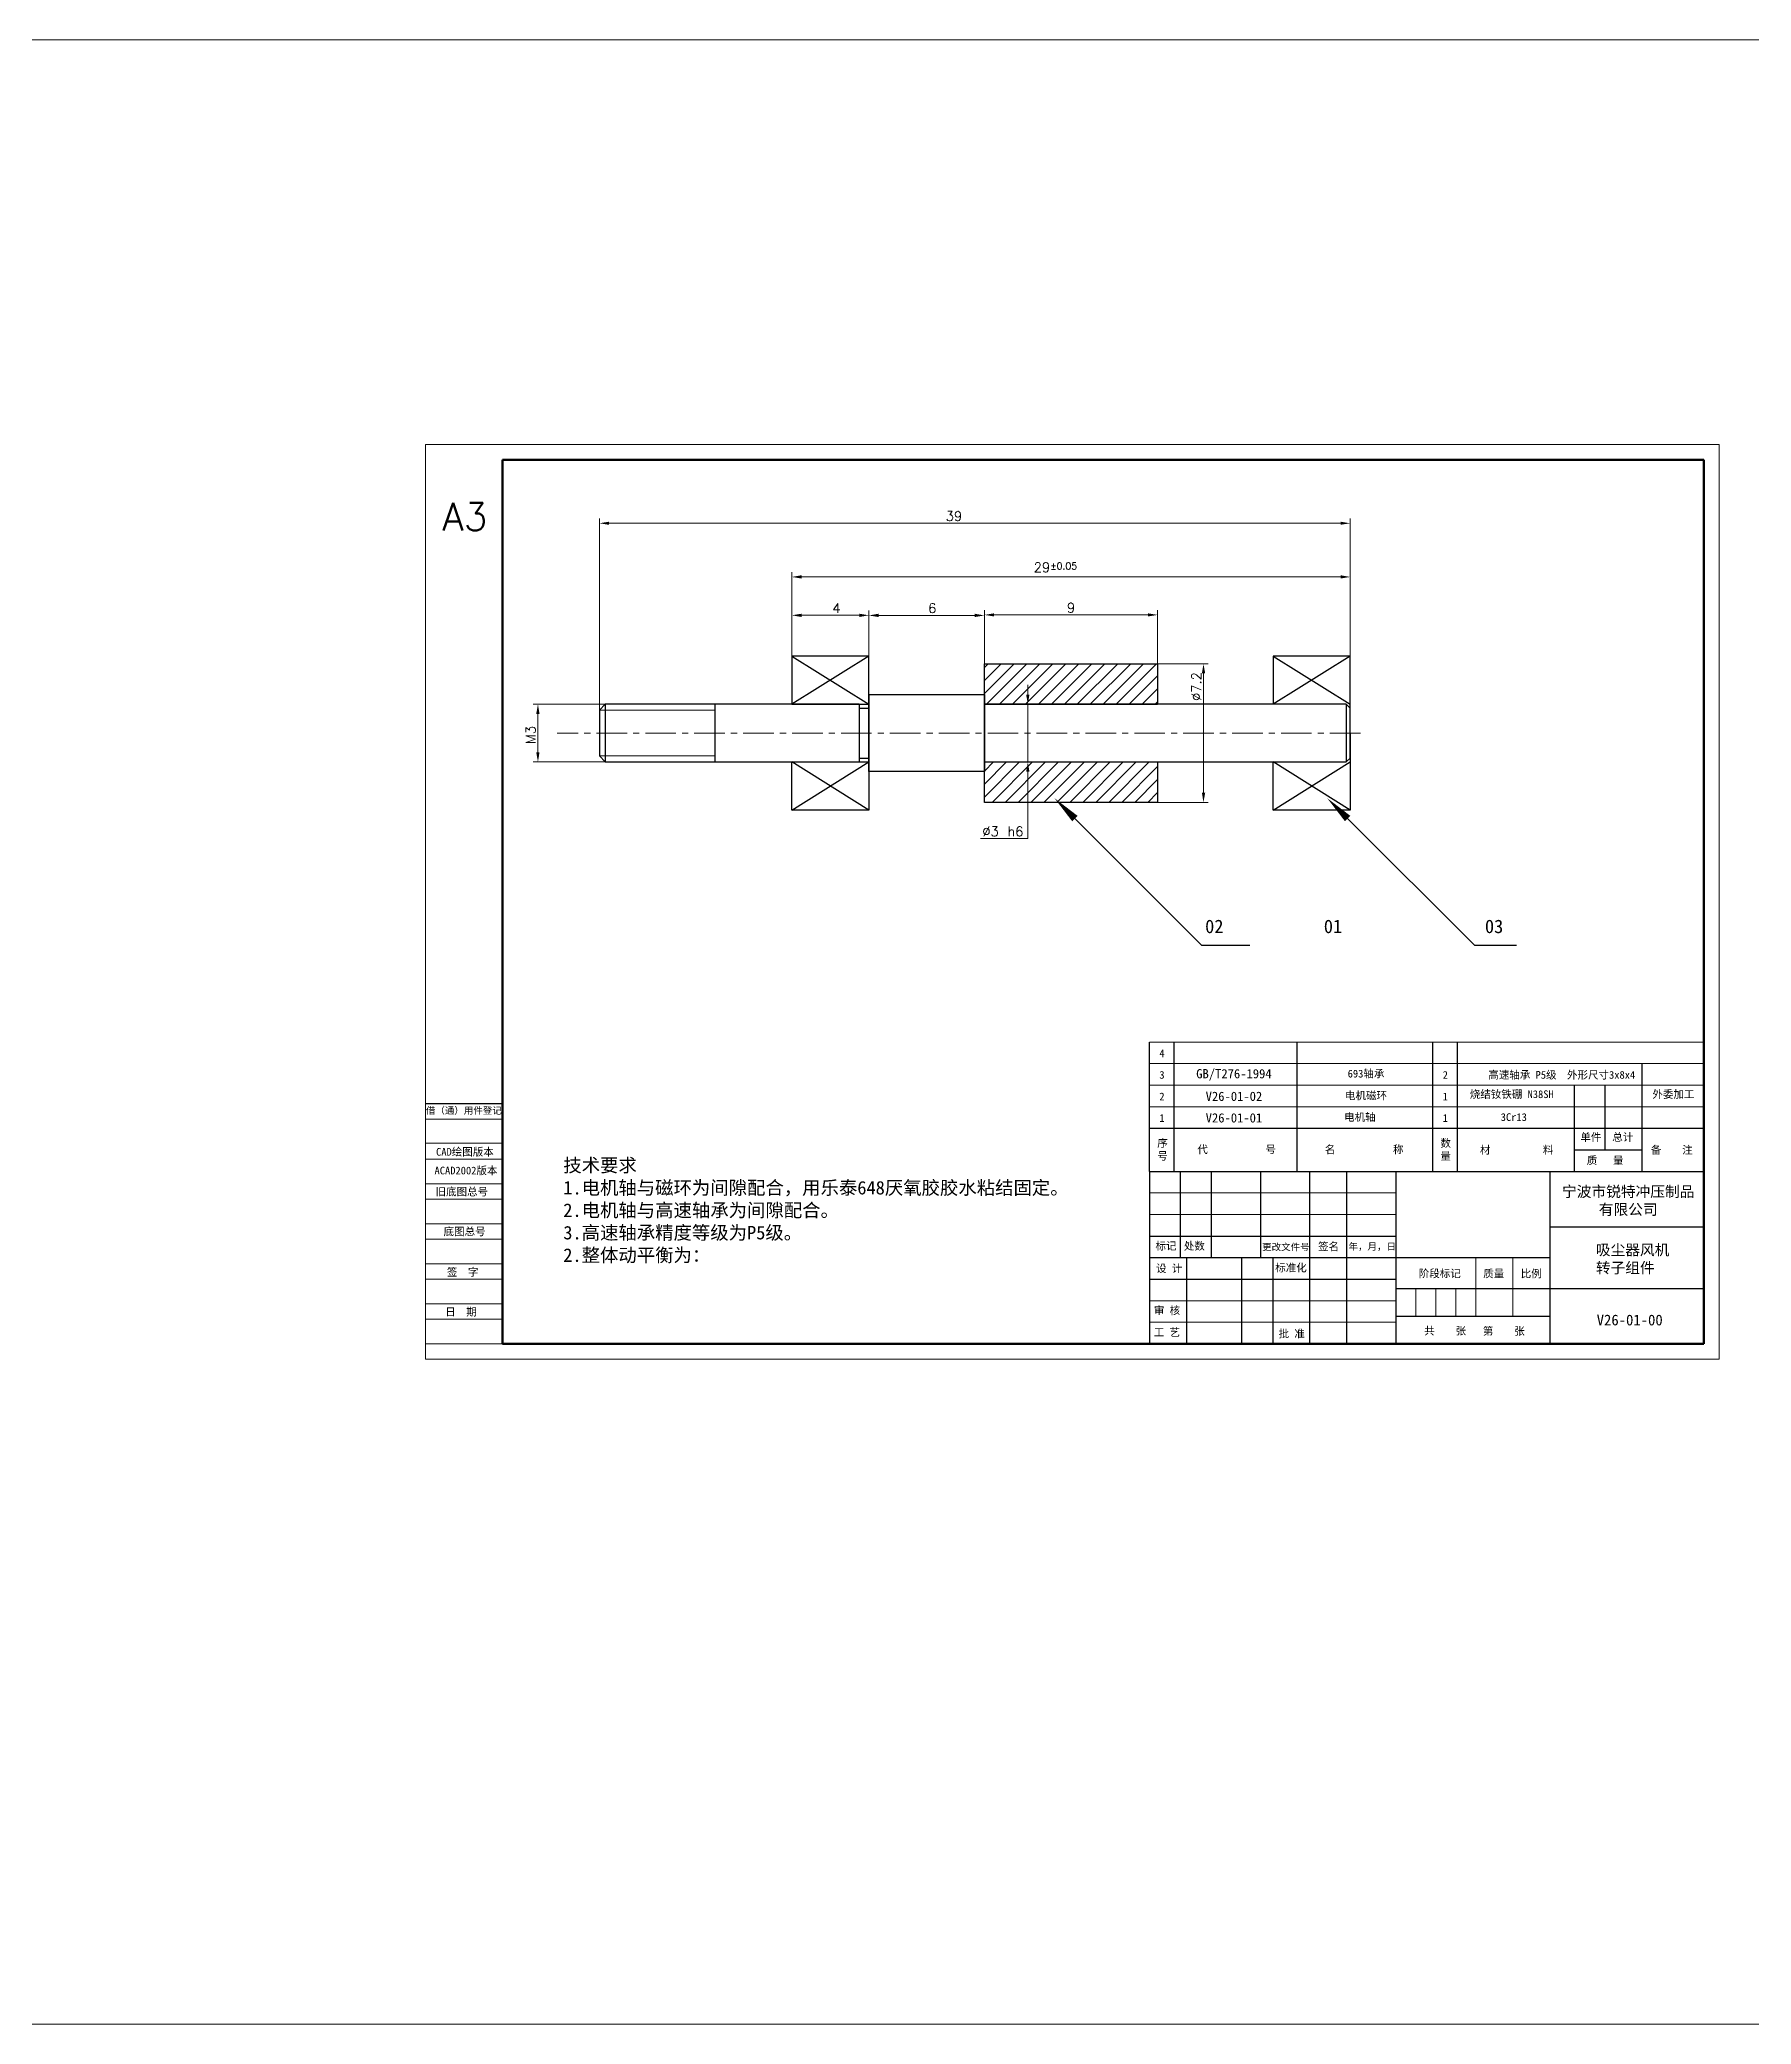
# Model space of a CAD drawing. Header units: millimetres. Extents: x 2517 to 6633, y 792 to 3241.
# Drawn here: x 3157.4 to 3246.3, y 1438 to 1541.1 of the extents above; entities that cross this region are included whole.
import ezdxf

# ---------------------------------------------------------------- set-up
doc = ezdxf.new("R2010")
doc.units = ezdxf.units.MM
doc.linetypes.add('CENTER', pattern=[50.8, 31.75, -6.35, 6.35, -6.35])
for name, color, linetype, lineweight in [('AM_5', 3, 'Continuous', 25), ('中心线', 1, 'CENTER', 9), ('填充', 3, 'Continuous', 9), ('实线', 7, 'Continuous', 25), ('尺寸标注', 2, 'Continuous', 9), ('引导线', 6, 'Continuous', 9), ('文本', 3, 'Continuous', 15), ('框格线', 8, 'Continuous', 20), ('粗实线', 9, 'Continuous', 50)]:
    doc.layers.add(name, color=color, linetype=linetype, lineweight=lineweight)
doc.styles.add('st', font='txt.shx')
doc.styles.get("Standard").update_dxf_attribs({"font": 'simfang.ttf'})
doc.dimstyles.new('st0.2', dxfattribs={"dimscale": 0.2, "dimtxt": 2.5, "dimasz": 2.5, "dimexe": 1.25, "dimexo": 0, "dimtad": 1, "dimtoh": 1, "dimdec": 3, "dimdsep": 46, "dimtxsty": 'st', "dimcen": 0, "dimclrd": 256, "dimclre": 256, "dimclrt": 256, "dimadec": 4, "dimazin": 2, "dimtfac": 1, "dimtdec": 3, "dimtmove": 0, "dimatfit": 1, "dimfxl": 0, "dimlwd": -1, "dimlwe": -1, "dimarcsym": 0})

# ---------------------------------------------------------------- blocks, each defined once
blk = doc.blocks.new('*D113')
at = {"layer": 'Defpoints', "color": 0, "ltscale": 0.2, "transparency": 16777216}
for p in [(3220.02, 1506.61), (3208.73, 1503.61), (3220.75, 1503.61)]:
    blk.add_point(p, dxfattribs=at)
at = {"layer": '尺寸标注', "ltscale": 0.2, "transparency": 16777216}
for p, q in [((3208.73, 1507.11), (3208.73, 1507.61)), ((3220.02, 1506.61), (3208.48, 1506.61)), ((3208.73, 1506.61), (3208.73, 1503.61)), ((3220.75, 1503.61), (3208.48, 1503.61)), ((3208.73, 1503.11), (3208.73, 1499.63)), ((3208.73, 1499.63), (3206.27, 1499.63))]:
    blk.add_line(p, q, dxfattribs=at)
for points in [[(3208.64, 1507.11), (3208.81, 1507.11), (3208.73, 1506.61)], [(3208.64, 1503.11), (3208.81, 1503.11), (3208.73, 1503.61)]]:
    blk.add_solid(points, dxfattribs=at)
at = {"layer": '尺寸标注', "ltscale": 0.2, "transparency": 16777216, "insert": (3207.43, 1500), "char_height": 0.5, "attachment_point": 5, "style": 'st'}
blk.add_mtext('%%c3{}{\\C2; h6}', dxfattribs=at)
blk = doc.blocks.new('*D117')
at = {"layer": 'Defpoints', "color": 0, "ltscale": 0.2, "transparency": 16777216}
for p in [(3215.47, 1511.25), (3206.47, 1508.71), (3215.47, 1508.71)]:
    blk.add_point(p, dxfattribs=at)
at = {"layer": '尺寸标注', "ltscale": 0.2, "transparency": 16777216}
for p, q in [((3206.47, 1508.71), (3206.47, 1511.5)), ((3215.47, 1508.71), (3215.47, 1511.5)), ((3206.97, 1511.25), (3214.97, 1511.25))]:
    blk.add_line(p, q, dxfattribs=at)
for points in [[(3206.97, 1511.33), (3206.97, 1511.17), (3206.47, 1511.25)], [(3214.97, 1511.33), (3214.97, 1511.17), (3215.47, 1511.25)]]:
    blk.add_solid(points, dxfattribs=at)
at = {"layer": '尺寸标注', "ltscale": 0.2, "transparency": 16777216, "insert": (3210.97, 1511.62), "char_height": 0.5, "attachment_point": 5, "style": 'st'}
blk.add_mtext('9', dxfattribs=at)
blk = doc.blocks.new('*D118')
at = {"layer": 'Defpoints', "color": 0, "ltscale": 0.2, "transparency": 16777216}
for p in [(3215.47, 1508.71), (3217.85, 1508.71), (3215.47, 1501.51)]:
    blk.add_point(p, dxfattribs=at)
at = {"layer": '尺寸标注', "ltscale": 0.2, "transparency": 16777216}
for p, q in [((3215.47, 1508.71), (3218.1, 1508.71)), ((3217.85, 1502.01), (3217.85, 1508.21)), ((3215.47, 1501.51), (3218.1, 1501.51))]:
    blk.add_line(p, q, dxfattribs=at)
for points in [[(3217.77, 1508.21), (3217.94, 1508.21), (3217.85, 1508.71)], [(3217.77, 1502.01), (3217.94, 1502.01), (3217.85, 1501.51)]]:
    blk.add_solid(points, dxfattribs=at)
at = {"layer": '尺寸标注', "ltscale": 0.2, "transparency": 16777216, "insert": (3217.48, 1507.53), "char_height": 0.5, "attachment_point": 5, "rotation": 90, "style": 'st'}
blk.add_mtext('%%c7.2', dxfattribs=at)
blk = doc.blocks.new('*D119')
at = {"layer": 'Defpoints', "color": 0, "ltscale": 0.2, "transparency": 16777216}
for p in [(3206.47, 1511.22), (3206.47, 1508.71), (3200.47, 1507.11)]:
    blk.add_point(p, dxfattribs=at)
at = {"layer": '尺寸标注', "ltscale": 0.2, "transparency": 16777216}
for p, q in [((3200.47, 1507.11), (3200.47, 1511.47)), ((3206.47, 1508.71), (3206.47, 1511.47)), ((3200.97, 1511.22), (3205.97, 1511.22))]:
    blk.add_line(p, q, dxfattribs=at)
for points in [[(3200.97, 1511.31), (3200.97, 1511.14), (3200.47, 1511.22)], [(3205.97, 1511.31), (3205.97, 1511.14), (3206.47, 1511.22)]]:
    blk.add_solid(points, dxfattribs=at)
at = {"layer": '尺寸标注', "ltscale": 0.2, "transparency": 16777216, "insert": (3203.76, 1511.6), "char_height": 0.5, "attachment_point": 5, "style": 'st'}
blk.add_mtext('6', dxfattribs=at)
blk = doc.blocks.new('*D120')
at = {"layer": 'Defpoints', "color": 0, "ltscale": 0.2, "transparency": 16777216}
for p in [(3186.47, 1516.01), (3225.47, 1509.11), (3186.47, 1506.3)]:
    blk.add_point(p, dxfattribs=at)
at = {"layer": '尺寸标注', "ltscale": 0.2, "transparency": 16777216}
for p, q in [((3186.47, 1506.3), (3186.47, 1516.26)), ((3224.97, 1516.01), (3186.97, 1516.01)), ((3225.47, 1509.11), (3225.47, 1516.26))]:
    blk.add_line(p, q, dxfattribs=at)
for points in [[(3186.97, 1516.09), (3186.97, 1515.93), (3186.47, 1516.01)], [(3224.97, 1516.09), (3224.97, 1515.93), (3225.47, 1516.01)]]:
    blk.add_solid(points, dxfattribs=at)
at = {"layer": '尺寸标注', "ltscale": 0.2, "transparency": 16777216, "insert": (3204.89, 1516.38), "char_height": 0.5, "attachment_point": 5, "style": 'st'}
blk.add_mtext('39', dxfattribs=at)
blk = doc.blocks.new('*D121')
at = {"layer": 'Defpoints', "color": 0, "ltscale": 0.2, "transparency": 16777216}
for p in [(3200.47, 1511.23), (3196.47, 1509.11), (3200.47, 1509.11)]:
    blk.add_point(p, dxfattribs=at)
at = {"layer": '尺寸标注', "ltscale": 0.2, "transparency": 16777216}
for p, q in [((3196.47, 1509.11), (3196.47, 1511.48)), ((3200.47, 1509.11), (3200.47, 1511.48)), ((3196.97, 1511.23), (3199.97, 1511.23))]:
    blk.add_line(p, q, dxfattribs=at)
for points in [[(3196.97, 1511.31), (3196.97, 1511.14), (3196.47, 1511.23)], [(3199.97, 1511.31), (3199.97, 1511.14), (3200.47, 1511.23)]]:
    blk.add_solid(points, dxfattribs=at)
at = {"layer": '尺寸标注', "ltscale": 0.2, "transparency": 16777216, "insert": (3198.79, 1511.6), "char_height": 0.5, "attachment_point": 5, "style": 'st'}
blk.add_mtext('4', dxfattribs=at)
blk = doc.blocks.new('*D122')
at = {"layer": 'Defpoints', "color": 0, "ltscale": 0.2, "transparency": 16777216}
for p in [(3186.78, 1506.61), (3183.28, 1503.61), (3186.78, 1503.61)]:
    blk.add_point(p, dxfattribs=at)
at = {"layer": '尺寸标注', "ltscale": 0.2, "transparency": 16777216}
for p, q in [((3186.78, 1506.61), (3183.03, 1506.61)), ((3183.28, 1506.11), (3183.28, 1504.11)), ((3186.78, 1503.61), (3183.03, 1503.61))]:
    blk.add_line(p, q, dxfattribs=at)
for points in [[(3183.19, 1506.11), (3183.36, 1506.11), (3183.28, 1506.61)], [(3183.19, 1504.11), (3183.36, 1504.11), (3183.28, 1503.61)]]:
    blk.add_solid(points, dxfattribs=at)
at = {"layer": '尺寸标注', "ltscale": 0.2, "transparency": 16777216, "insert": (3182.9, 1505.01), "char_height": 0.5, "attachment_point": 5, "rotation": 90, "style": 'st'}
blk.add_mtext('M3', dxfattribs=at)
blk = doc.blocks.new('*S511')
at = {"layer": 'AM_5', "color": 3, "ltscale": 0.2}
for p, q in [((3217.77, 1494.07), (3211.17, 1500.67)), ((3220.26, 1494.07), (3217.77, 1494.07))]:
    blk.add_line(p, q, dxfattribs=at)
at = {"layer": 'AM_5', "color": 3, "linetype": 'Continuous', "ltscale": 0.2}
blk.add_trace([(3211.31, 1500.81), (3211.03, 1500.53), (3210.11, 1501.73)], dxfattribs=at)
blk = doc.blocks.new('*S512')
at = {"layer": 'AM_5', "color": 3, "ltscale": 0.2}
for p, q in [((3231.94, 1494.07), (3225.34, 1500.67)), ((3234.11, 1494.07), (3231.94, 1494.07))]:
    blk.add_line(p, q, dxfattribs=at)
at = {"layer": 'AM_5', "color": 3, "linetype": 'Continuous', "ltscale": 0.2}
blk.add_trace([(3225.48, 1500.81), (3225.2, 1500.53), (3224.28, 1501.73)], dxfattribs=at)
blk = doc.blocks.new('*D411')
at = {"layer": 'Defpoints', "color": 0, "ltscale": 0.2, "transparency": 16777216}
for p in [(3225.47, 1513.22), (3196.47, 1509.11), (3225.47, 1509.11)]:
    blk.add_point(p, dxfattribs=at)
at = {"layer": '尺寸标注', "ltscale": 0.2, "transparency": 16777216}
for p, q in [((3196.47, 1509.11), (3196.47, 1513.47)), ((3196.97, 1513.22), (3224.97, 1513.22)), ((3225.47, 1509.11), (3225.47, 1513.47))]:
    blk.add_line(p, q, dxfattribs=at)
for points in [[(3196.97, 1513.31), (3196.97, 1513.14), (3196.47, 1513.22)], [(3224.97, 1513.31), (3224.97, 1513.14), (3225.47, 1513.22)]]:
    blk.add_solid(points, dxfattribs=at)
at = {"layer": '尺寸标注', "ltscale": 0.2, "transparency": 16777216, "insert": (3210.16, 1513.72), "char_height": 0.5, "attachment_point": 5, "style": 'st'}
blk.add_mtext('29{}{\\A0;{\\H1.5x;}{\\A2;\\H0.71x;\\C3;%%p0.05}}', dxfattribs=at)

msp = doc.modelspace()

# ---------------------------------------------------------------- hatches: boundary and pattern name
at = {"layer": '填充', "ltscale": 0.2}
h = msp.add_hatch(dxfattribs=at)
h.set_pattern_fill('LINE', color=256, scale=0.15, angle=45)
h.set_pattern_definition([(45, (100.9888, 270.0336), (-0.336759605, 0.336759605), [])])
h.paths.add_polyline_path([(3215.4679, 1508.7118), (3206.4679, 1508.7118), (3206.4679, 1506.6118), (3215.4679, 1506.6118)])
h.paths.add_polyline_path([(3215.4679, 1503.6118), (3206.4679, 1503.6118), (3206.4679, 1501.5118), (3215.4679, 1501.5118)])

# ---------------------------------------------------------------- linework, layer by layer
at = {"layer": '中心线', "ltscale": 0.05}
msp.add_line((3226.0099, 1505.1118), (3184.2767, 1505.1118), dxfattribs=at)
at = {"layer": '填充', "ltscale": 0.2}
for p, q in [((3186.4679, 1506.3031), (3192.4679, 1506.3031)), ((3186.4679, 1503.9205), (3192.4679, 1503.9205))]:
    msp.add_line(p, q, dxfattribs=at)
at = {"layer": '实线', "ltscale": 0.2}
for p, q in [((3200.4679, 1509.1118), (3196.4679, 1509.1118)), ((3196.4679, 1509.1118), (3196.4679, 1506.6118)), ((3196.4679, 1509.1118), (3200.4679, 1506.6118)), ((3200.4679, 1509.1118), (3196.4679, 1506.6118)), ((3200.4679, 1505.1118), (3200.4679, 1509.1118)), ((3206.4679, 1505.1118), (3206.4679, 1508.7118)), ((3206.4679, 1508.7118), (3215.4679, 1508.7118)), ((3215.4679, 1508.7118), (3215.4679, 1506.6118)), ((3225.4679, 1509.1118), (3221.4679, 1509.1118)), ((3221.4679, 1509.1118), (3221.4679, 1506.6118)), ((3221.4679, 1509.1118), (3225.4679, 1506.6118)), ((3225.4679, 1509.1118), (3221.4679, 1506.6118)), ((3225.4679, 1505.1118), (3225.4679, 1509.1118)), ((3186.7766, 1506.6118), (3186.4679, 1506.3031)), ((3186.4679, 1506.3031), (3186.4679, 1503.9205)), ((3199.9679, 1506.6118), (3186.7766, 1506.6118)), ((3186.7766, 1506.6118), (3186.7766, 1503.6118)), ((3192.4679, 1506.6118), (3192.4679, 1503.6118)), ((3196.4679, 1506.6118), (3200.4679, 1506.6118)), ((3199.9679, 1506.6118), (3199.9679, 1503.6118)), ((3199.9679, 1506.6118), (3199.9679, 1506.4118)), ((3199.9679, 1506.4118), (3200.4679, 1506.4118)), ((3200.4679, 1507.1118), (3200.4679, 1505.1118)), ((3200.4679, 1507.1118), (3206.4679, 1507.1118)), ((3206.4679, 1507.1118), (3206.4679, 1503.1118)), ((3225.2679, 1506.6118), (3206.4679, 1506.6118)), ((3206.4679, 1506.6118), (3215.4679, 1506.6118)), ((3225.2679, 1506.6118), (3225.4679, 1506.4118)), ((3225.2679, 1506.6118), (3225.2679, 1503.6118)), ((3225.4679, 1505.1118), (3225.4679, 1506.4118)), ((3200.4679, 1503.1118), (3200.4679, 1505.1118)), ((3200.4679, 1505.1118), (3200.4679, 1501.1118)), ((3206.4679, 1501.5118), (3206.4679, 1505.1118)), ((3225.4679, 1503.8118), (3225.4679, 1505.1118)), ((3225.4679, 1505.1118), (3225.4679, 1501.1118)), ((3186.7766, 1503.6118), (3186.4679, 1503.9205)), ((3186.7766, 1503.6118), (3199.9679, 1503.6118)), ((3196.4679, 1501.1118), (3196.4679, 1503.6118)), ((3196.4679, 1503.6118), (3200.4679, 1503.6118)), ((3196.4679, 1501.1118), (3200.4679, 1503.6118)), ((3200.4679, 1501.1118), (3196.4679, 1503.6118)), ((3199.9679, 1503.8118), (3200.4679, 1503.8118)), ((3206.4679, 1503.6118), (3225.2679, 1503.6118)), ((3206.4679, 1503.6118), (3215.4679, 1503.6118)), ((3215.4679, 1503.6118), (3215.4679, 1501.5118)), ((3221.4679, 1501.1118), (3221.4679, 1503.6118)), ((3221.4679, 1501.1118), (3225.4679, 1503.6118)), ((3225.4679, 1501.1118), (3221.4679, 1503.6118)), ((3225.2679, 1503.6118), (3225.4679, 1503.8118)), ((3206.4679, 1503.1118), (3200.4679, 1503.1118)), ((3215.4679, 1501.5118), (3206.4679, 1501.5118)), ((3200.4679, 1501.1118), (3196.4679, 1501.1118)), ((3225.4679, 1501.1118), (3221.4679, 1501.1118))]:
    msp.add_line(p, q, dxfattribs=at)
at = {"layer": '实线'}
for p, q in [((3215.0428, 1482.3412), (3215.0428, 1489.0612)), ((3216.3228, 1482.3412), (3216.3228, 1489.0612)), ((3222.7228, 1482.3412), (3222.7228, 1489.0612)), ((3229.7628, 1482.3412), (3229.7628, 1489.0612)), ((3231.0428, 1482.3412), (3231.0428, 1489.0612)), ((3240.6428, 1482.3412), (3240.6428, 1487.9412)), ((3237.1228, 1482.3412), (3237.1228, 1486.8212)), ((3238.7228, 1483.4612), (3238.7228, 1486.8212)), ((3177.4428, 1485.8612), (3181.4428, 1485.8612)), ((3215.0428, 1484.5812), (3243.8428, 1484.5812)), ((3237.1228, 1483.4612), (3240.6428, 1483.4612)), ((3181.4428, 1473.3812), (3181.4428, 1482.3412)), ((3181.4428, 1482.3412), (3181.4428, 1473.3812)), ((3215.0428, 1482.3412), (3243.8428, 1482.3412)), ((3215.0458, 1482.3412), (3215.0458, 1473.3812)), ((3216.6458, 1482.3412), (3216.6458, 1477.8612)), ((3218.2458, 1482.3412), (3218.2458, 1477.8612)), ((3220.8058, 1482.3412), (3220.8058, 1477.8612)), ((3223.3658, 1482.3412), (3223.3658, 1473.3812)), ((3225.2858, 1482.3412), (3225.2858, 1473.3812)), ((3227.8458, 1482.3412), (3227.8458, 1473.3812)), ((3235.8428, 1482.3412), (3235.8428, 1473.3812)), ((3215.0428, 1478.9812), (3227.8458, 1478.9812)), ((3235.8428, 1479.4612), (3243.8428, 1479.4612)), ((3215.0428, 1477.8612), (3227.8458, 1477.8612)), ((3216.9658, 1477.8612), (3216.9658, 1473.3812)), ((3219.8288, 1477.8612), (3219.8288, 1473.3812)), ((3221.4458, 1477.8612), (3221.4458, 1473.3812)), ((3227.8458, 1477.8612), (3235.8428, 1477.8612)), ((3215.0428, 1476.7412), (3227.8458, 1476.7412)), ((3227.8458, 1476.2612), (3243.8428, 1476.2612)), ((3227.8458, 1474.8212), (3235.8428, 1474.8212)), ((3215.0428, 1473.3812), (3243.8428, 1473.3812))]:
    msp.add_line(p, q, dxfattribs=at)
at = {"layer": '尺寸标注', "ltscale": 0.2}
for p, q in [((3054.3981, 1541.131), (3645.4033, 1541.131)), ((3054.3981, 1438.0325), (3645.4033, 1438.0325))]:
    msp.add_line(p, q, dxfattribs=at)
at = {"layer": '引导线'}
for p, q in [((3177.4428, 1520.1012), (3244.6428, 1520.1012)), ((3177.4428, 1472.5812), (3177.4428, 1520.1012)), ((3244.6428, 1472.5812), (3244.6428, 1520.1012)), ((3215.0428, 1489.0612), (3243.8428, 1489.0612)), ((3215.0428, 1487.9412), (3243.8428, 1487.9412)), ((3215.0428, 1486.8212), (3243.8428, 1486.8212)), ((3215.0428, 1485.7012), (3243.8428, 1485.7012)), ((3181.4428, 1485.0612), (3177.4428, 1485.0612)), ((3181.4428, 1483.8069), (3177.4428, 1483.8069)), ((3181.4428, 1482.9812), (3177.4428, 1482.9812)), ((3181.4428, 1481.7012), (3177.4428, 1481.7012)), ((3181.4428, 1480.9012), (3177.4428, 1480.9012)), ((3215.0428, 1481.2212), (3227.8458, 1481.2212)), ((3181.4428, 1479.6212), (3177.4428, 1479.6212)), ((3215.0428, 1480.1012), (3227.8458, 1480.1012)), ((3181.4428, 1478.8212), (3177.4428, 1478.8212)), ((3181.4428, 1477.5412), (3177.4428, 1477.5412)), ((3181.4428, 1476.7412), (3177.4428, 1476.7412)), ((3181.4428, 1475.4612), (3177.4428, 1475.4612)), ((3215.0428, 1475.6212), (3227.8458, 1475.6212)), ((3181.4428, 1474.6612), (3177.4428, 1474.6612)), ((3215.0428, 1474.5012), (3227.8458, 1474.5012)), ((3181.4428, 1473.3812), (3177.4428, 1473.3812)), ((3177.4428, 1472.5812), (3244.6428, 1472.5812))]:
    msp.add_line(p, q, dxfattribs=at)
at = {"layer": '文本', "ltscale": 0.2}
for p, q in [((3232.0028, 1477.8612), (3232.0028, 1474.8212)), ((3233.9228, 1477.8612), (3233.9228, 1474.8212)), ((3228.8828, 1476.2612), (3228.8828, 1474.8212)), ((3229.9228, 1476.2612), (3229.9228, 1474.8212)), ((3230.9628, 1476.2612), (3230.9628, 1474.8212))]:
    msp.add_line(p, q, dxfattribs=at)
at = {"layer": '粗实线'}
for p, q in [((3181.4428, 1473.3812), (3181.4428, 1519.3012)), ((3181.4428, 1519.3012), (3243.8428, 1519.3012)), ((3243.8428, 1473.3812), (3243.8428, 1519.3012)), ((3181.4428, 1473.3812), (3243.8428, 1473.3812))]:
    msp.add_line(p, q, dxfattribs=at)

# ---------------------------------------------------------------- block references
at = {"layer": 'AM_5', "ltscale": 0.1}
for name in ['*S511', '*S512']:
    msp.add_blockref(name, (0, 0), dxfattribs=at)

# ---------------------------------------------------------------- texts
at = {"layer": '实线', "ltscale": 0.2, "insert": (3178.3135, 1517.0701), "char_height": 1.44, "width": 4, "attachment_point": 1, "style": 'st'}
msp.add_mtext('A3', dxfattribs=at)
at = {"layer": '实线', "attachment_point": 5}
for s, insert, char_height, width in [('02', (3218.414, 1495.0632), 0.7, 7.8742), ('01', (3224.579, 1495.0632), 0.7, 7.8742), ('03', (3232.9487, 1495.0632), 0.7, 7.8742), ('宁波市锐特冲压制品\\P有限公司', (3239.9158, 1480.7985), 0.56, 10.108768), ('  吸尘器风机\\P转子组件', (3239.7628, 1477.7688), 0.56, 10.108768), ('V26-01-00', (3239.9929, 1474.6172), 0.56, 7.3604)]:
    msp.add_mtext(s, dxfattribs=dict(at, insert=insert, char_height=char_height, width=width))
at = {"layer": '文本', "ltscale": 0.2, "attachment_point": 5}
for s, insert, char_height, width in [('借（通）用件登记', (3179.4288, 1485.4782), 0.352, 8.180576), ('CAD绘图版本', (3179.4857, 1483.3324), 0.4, 12.127523), ('ACAD2002版本', (3179.5405, 1482.361), 0.4, 9.361523), ('旧底图总号', (3179.324, 1481.2628), 0.4, 10.590149), ('底图总号', (3179.467, 1479.1936), 0.4, 2.321856), ('标记', (3215.9043, 1478.4466), 0.4, 2.321856), ('处数', (3217.3795, 1478.4431), 0.4, 2.321856), ('更改文件号', (3222.131, 1478.3901), 0.352, 5.150107), ('签名', (3224.3494, 1478.4156), 0.4, 2.321856), ('年，月，日', (3226.6202, 1478.4122), 0.352, 2.970715), ('设 计', (3216.0679, 1477.2756), 0.4, 2.321856), ('标准化', (3222.3982, 1477.312), 0.4, 2.321856), ('签  字', (3179.3693, 1477.0879), 0.4, 2.321856), ('阶段标记', (3230.1271, 1477.0152), 0.4, 2.321856), ('质量', (3232.9292, 1477.0059), 0.4, 2.321856), ('比例', (3234.8766, 1477.0059), 0.4, 2.321856), ('审 核', (3215.9586, 1475.0931), 0.4, 2.321856), ('日  期', (3179.28, 1475.0179), 0.4, 2.321856), ('共    张', (3230.404, 1474.0341), 0.4, 2.321856), ('工 艺', (3215.9522, 1473.9655), 0.4, 2.321856), ('批 准', (3222.4346, 1473.8909), 0.4, 2.321856), ('第    张', (3233.4546, 1474.0197), 0.4, 2.321856)]:
    msp.add_mtext(s, dxfattribs=dict(at, insert=insert, char_height=char_height, width=width))
at = {"layer": '文本', "insert": (3184.5955, 1480.2868), "char_height": 0.7, "width": 27.74324, "attachment_point": 4}
msp.add_mtext('技术要求\\P1.电机轴与磁环为间隙配合，用乐泰648厌氧胶胶水粘结固定。\\P2.电机轴与高速轴承为间隙配合。\\P3.高速轴承精度等级为P5级。\\P2.整体动平衡为：', dxfattribs=at)
at = {"layer": '框格线', "color": 3, "attachment_point": 5}
for s, insert, char_height, width in [('4', (3215.6955, 1488.4713), 0.4, 1.154156), ('3', (3215.6955, 1487.3513), 0.4, 1.154156), ('GB/T276-1994', (3219.434, 1487.3574), 0.48, 5.966783), ('693轴承         ', (3226.2952, 1487.3951), 0.4, 6.932338), ('2', (3230.4155, 1487.3513), 0.4, 1.154156), ('高速轴承 P5级  外形尺寸3x8x4', (3236.4638, 1487.3299), 0.4, 9.877535), ('2', (3215.6955, 1486.2313), 0.4, 1.154156), ('V26-01-02', (3219.434, 1486.2374), 0.48, 5.966783), ('电机磁环        ', (3226.2952, 1486.2579), 0.4, 6.932338), ('1', (3230.4155, 1486.2313), 0.4, 1.154156), ('烧结钕铁硼 N38SH', (3233.8677, 1486.3263), 0.4, 6.932338), ('外委加工', (3242.2649, 1486.3263), 0.4, 6.932338), ('1', (3215.6955, 1485.1113), 0.4, 1.154156), ('V26-01-01', (3219.434, 1485.1174), 0.48, 5.966783), ('电机轴         ', (3225.9752, 1485.1379), 0.4, 6.932338), ('1', (3230.4155, 1485.1113), 0.4, 1.154156), ('3Cr13', (3233.9721, 1485.1566), 0.4, 6.932338), ('序\\P号', (3215.7242, 1483.4559), 0.4, 17.330992), ('代           号', (3219.5752, 1483.4559), 0.4, 17.330992), ('名           称', (3226.1975, 1483.4559), 0.4, 17.330992), ('数\\P量', (3230.4328, 1483.4559), 0.4, 17.330992), ('材          料', (3234.122, 1483.4328), 0.4, 17.330992), ('单件', (3237.9744, 1484.097), 0.4, 17.330992), ('总计', (3239.6324, 1484.097), 0.4, 17.330992), ('备    注', (3242.1753, 1483.4328), 0.4, 17.330992), ('质   量', (3238.7146, 1482.8914), 0.4, 17.330992)]:
    msp.add_mtext(s, dxfattribs=dict(at, insert=insert, char_height=char_height, width=width))

# ---------------------------------------------------------------- dimensions: what is measured, and where the dimension line sits
at = {"layer": '尺寸标注', "ltscale": 0.2}
for base, p1, p2, picture, middle in [((3186.4679, 1516.0087), (3225.4679, 1509.1118), (3186.4679, 1506.3031), '*D120', (3204.8914, 1516.0087)), ((3200.4679, 1511.228), (3196.4679, 1509.1118), (3200.4679, 1509.1118), '*D121', (3198.7882, 1511.228)), ((3206.4679, 1511.2218), (3200.4679, 1507.1118), (3206.4679, 1508.7118), '*D119', (3203.7552, 1511.2218))]:
    dim = msp.add_linear_dim(base=base, p1=p1, p2=p2, dimstyle='st0.2', dxfattribs=at)
    dim.commit()
    dim.dimension.update_dxf_attribs({"geometry": picture, "text_midpoint": middle, "dimtype": 160})
dim = msp.add_linear_dim(base=(3225.4679, 1513.2222), p1=(3196.4679, 1509.1118), p2=(3225.4679, 1509.1118), text='<>{}{\\A0;{\\H1.5x;}{\\A2;\\H0.71x;\\C3;%%p0.05}}', dimstyle='st0.2', override={"dimtp": 0.05, "dimtm": 0.05, "dimtdec": 3, "dimtzin": 8}, dxfattribs=at)
dim.commit()
dim.dimension.update_dxf_attribs({"geometry": '*D411', "text_midpoint": (3210.1585, 1513.2222), "dimtype": 160})
dim = msp.add_linear_dim(base=(3215.4679, 1511.2492), p1=(3206.4679, 1508.7118), p2=(3215.4679, 1508.7118), dimstyle='st0.2', override={"dimtol": 0, "dimlim": 0, "dimtp": 0.1, "dimtm": 0.1, "dimtfac": 0.71, "dimtdec": 3, "dimtolj": 0, "dimtzin": 8}, dxfattribs=at)
dim.commit()
dim.dimension.update_dxf_attribs({"geometry": '*D117', "text_midpoint": (3210.9679, 1511.6242)})
for base, p1, p2, text, picture, middle in [((3217.853, 1508.7118), (3215.4679, 1501.5118), (3215.4679, 1508.7118), '%%c<>', '*D118', (3217.853, 1507.5323)), ((3183.2756, 1503.6118), (3186.7766, 1506.6118), (3186.7766, 1503.6118), 'M<>', '*D122', (3183.2756, 1505.0134))]:
    dim = msp.add_linear_dim(base=base, p1=p1, p2=p2, angle=90, text=text, dimstyle='st0.2', dxfattribs=at)
    dim.commit()
    dim.dimension.update_dxf_attribs({"geometry": picture, "text_midpoint": middle, "dimtype": 160})
dim = msp.add_linear_dim(base=(3208.7258, 1503.6118), p1=(3220.0178, 1506.6118), p2=(3220.7451, 1503.6118), angle=90, text='%%c<>{}{\\C2; h6}', dimstyle='st0.2', override={"dimtp": -0.002, "dimtm": 0.008, "dimtdec": 3, "dimtzin": 8}, dxfattribs=at)
dim.commit()
dim.dimension.update_dxf_attribs({"geometry": '*D113', "text_midpoint": (3207.4342, 1499.6277), "dimtype": 160})

doc.saveas('drawing.dxf')
